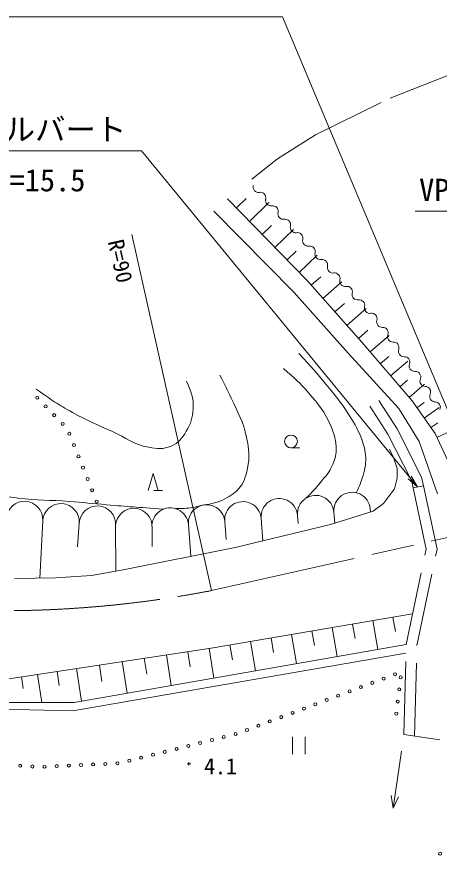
# Model space of a CAD drawing. Units: millimetres, scale not verified. Extents: x 40000 to 680000, y 20000 to 380000.
# Drawn here: x 388965 to 423681, y 242862 to 311721 of the extents above; entities that cross this region are included whole.
import ezdxf
from ezdxf.enums import TextEntityAlignment as Align

# ---------------------------------------------------------------- set-up
doc = ezdxf.new("R2010")
doc.units = ezdxf.units.MM
doc.header["$LTSCALE"] = 1000
doc.linetypes.add('CHAIN', pattern=[18.5, 12, -1.5, 3.5, -1.5])
doc.linetypes.add('DASHED', pattern=[7.5, 6, -1.5])
for name, color, linetype, lineweight in [('M-BMK', 2, 'CHAIN', 13), ('M-STR-HTXT', 7, 'Continuous', 13), ('M-WORK', 1, 'Continuous', 13)]:
    doc.layers.add(name, color=color, linetype=linetype, lineweight=lineweight)
doc.styles.add('ＭＳ ゴシック', font='')
doc.styles.get('ＭＳ ゴシック').set_extended_font_data('MS Gothic')

# ---------------------------------------------------------------- blocks, each defined once
blk = doc.blocks.new('plus')
at = {"color": 0, "linetype": 'Continuous', "lineweight": -2}
for p, q in [((-1.25, 0), (1.25, 0)), ((0, -1.25), (0, 1.25))]:
    blk.add_line(p, q, dxfattribs=at)
blk = doc.blocks.new('open_arrow')
at = {"color": 0, "linetype": 'Continuous', "lineweight": -2}
blk.add_lwpolyline([(7.5, 1.25), (0, 0), (7.5, -1.25)], dxfattribs=at)

msp = doc.modelspace()

# ---------------------------------------------------------------- linework, layer by layer
at = {"layer": 'M-BMK'}
msp.add_line((404971, 264599), (489845, 283649), dxfattribs=at)
msp.add_arc((387792, 352944), 90000, 258.83893, 281.0041, dxfattribs=at)
at = {"layer": 'M-STR-HTXT'}
msp.add_line((404971, 264599), (398409, 293834), dxfattribs=at)
for points in [[(426286, 274895), (410791, 311721), (380791, 311721)], [(421888, 273104), (399216, 300722), (375466, 300722)], [(444939, 279315), (439207, 295757), (421707, 295757)]]:
    msp.add_lwpolyline(points, dxfattribs=at)
at = {"layer": 'M-WORK', "linetype": 'DASHED'}
for p, q in [((419637, 305026), (426920, 307911)), ((413516, 302036), (419637, 305026)), ((410385, 300066), (413516, 302036)), ((408274, 298377), (410385, 300066))]:
    msp.add_line(p, q, dxfattribs=at)
at = {"layer": 'M-WORK'}
for p, q in [((407024, 296026), (407816, 296796)), ((406295, 296776), (412831, 290052)), ((408102, 294917), (409686, 296457)), ((405162, 295759), (411721, 289091)), ((409141, 293849), (409904, 294590)), ((410179, 292780), (411705, 294264)), ((411180, 291751), (411915, 292466)), ((412181, 290721), (413651, 292151)), ((412831, 290052), (417319, 284986)), ((413170, 289670), (413942, 290354)), ((414128, 288588), (415672, 289957)), ((411721, 289091), (416201, 284095)), ((415112, 287477), (415906, 288180)), ((416096, 286366), (417684, 287772)), ((417052, 285288), (417822, 285970)), ((417994, 284198), (419557, 285537)), ((417319, 284986), (421447, 280170)), ((416201, 284095), (420352, 279537)), ((418839, 283212), (419543, 283816)), ((419684, 282227), (421092, 283434)), ((420445, 281338), (421080, 281882)), ((421207, 280450), (422476, 281538)), ((421447, 280170), (423339, 277496)), ((421839, 279616), (422450, 280048)), ((422444, 278761), (423666, 279625)), ((420352, 279537), (422041, 276847)), ((422996, 277981), (423553, 278375)), ((423492, 277168), (424729, 277746)), ((422041, 276847), (423526, 272532)), ((423339, 277496), (424981, 273978)), ((411498, 276319), (412198, 276319)), ((419934, 275520), (419590, 276208)), ((420216, 274629), (419934, 275520)), ((399752, 272814), (400172, 274214)), ((400172, 274214), (400592, 272814)), ((420216, 273816), (420216, 274629)), ((419997, 272940), (420216, 273816)), ((400942, 272814), (400242, 272814)), ((419090, 271752), (419997, 272940)), ((421528, 273027), (422378, 273209)), ((418246, 271126), (419090, 271752)), ((412036, 270786), (412094, 270102)), ((414759, 270032), (418246, 271126)), ((415025, 271042), (415102, 270140)), ((418014, 271298), (418034, 271060)), ((391098, 270336), (390849, 265623)), ((394092, 270144), (393959, 268195)), ((397086, 269953), (397095, 266199)), ((403069, 270017), (403281, 267410)), ((406058, 270273), (406186, 268779)), ((406917, 268128), (414759, 270032)), ((409047, 270530), (409195, 268681)), ((400080, 269761), (400089, 268227)), ((397711, 266310), (406917, 268128)), ((392153, 265654), (395108, 265841)), ((395108, 265841), (397711, 266310)), ((388806, 265576), (392153, 265654)), ((419878, 262409), (420079, 261228)), ((416561, 261845), (416763, 260657)), ((418225, 262128), (418626, 259766)), ((411547, 260993), (411953, 258600)), ((413221, 261278), (413425, 260081)), ((414896, 261562), (415300, 259185)), ((408175, 260420), (408585, 258012)), ((409861, 260707), (410066, 259503)), ((404777, 259845), (405147, 257411)), ((406476, 260131), (406683, 258918)), ((399446, 259035), (399643, 257739)), ((401261, 259311), (401642, 256799)), ((403019, 259578), (403210, 258322)), ((395759, 258475), (395962, 257138)), ((397631, 258760), (398025, 256167)), ((390677, 257703), (391025, 255411)), ((392281, 257947), (392456, 256801)), ((393886, 258191), (394293, 255515)), ((389354, 257502), (389497, 256557)), ((420781, 252770), (423740, 252344)), ((411621, 252573), (411621, 251173)), ((412671, 251173), (412671, 252573)), ((420585, 251404), (419882, 246725)), ((419882, 246725), (419734, 247759)), ((419882, 246725), (420327, 247670))]:
    msp.add_line(p, q, dxfattribs=at)
for points in [[(421528, 273027), (421405, 273634), (419468, 277445), (417982, 279744)], [(422380, 273199), (422234, 273922), (420223, 277880), (418713, 280216)], [(420971, 260176), (393692, 255411), (384029, 255411), (340307, 261916), (333989, 262711), (333728, 261919), (305583, 267826), (278212, 273303), (276195, 272717), (264655, 276845), (264538, 276540), (276547, 272248), (278188, 272881), (305419, 267287), (334209, 261201), (334569, 262123), (384085, 254942), (393584, 254708), (420930, 259447)], [(323945, 268868), (353593, 263100), (357815, 261693), (376954, 258245), (385761, 257354), (387954, 257289), (404935, 259869), (421494, 262684)]]:
    msp.add_lwpolyline(points, dxfattribs=at)
at = {"layer": 'M-WORK', "linetype": 'DASHED'}
for points in [[(420781, 252770), (420971, 260176), (422609, 267985), (421528, 273027)], [(421648, 252645), (421839, 260074), (423498, 267987), (422378, 273209)]]:
    msp.add_lwpolyline(points, dxfattribs=at)
at = {"layer": 'M-WORK'}
for centre, radius in [((390647, 280437), 125), ((391343, 279720), 125), ((392040, 279003), 125), ((392737, 278286), 125), ((393289, 277474), 125), ((411498, 276844), 525), ((393663, 276546), 125), ((394038, 275619), 125), ((394412, 274692), 125), ((394787, 273765), 125), ((395161, 272838), 125), ((395535, 271910), 125), ((420052, 257726), 125), ((420510, 257468), 125), ((418180, 257021), 125), ((419116, 257374), 125), ((416309, 256316), 125), ((417244, 256668), 125), ((420391, 256475), 125), ((414437, 255611), 125), ((415373, 255963), 125), ((420273, 255483), 125), ((412566, 254906), 125), ((413501, 255258), 125), ((410694, 254201), 125), ((411630, 254553), 125), ((420155, 254490), 125), ((408822, 253495), 125), ((409758, 253848), 125), ((406944, 252813), 125), ((407887, 253143), 125), ((404034, 252083), 125), ((405004, 252327), 125), ((405974, 252570), 125), ((401124, 251353), 125), ((402094, 251596), 125), ((403064, 251840), 125), ((398214, 250623), 125), ((399184, 250866), 125), ((400154, 251110), 125), ((389249, 250210), 125), ((390247, 250148), 125), ((391246, 250135), 125), ((392245, 250182), 125), ((393244, 250228), 125), ((394243, 250274), 125), ((395242, 250320), 125), ((396241, 250366), 125), ((397240, 250412), 125), ((423750, 242987), 125)]:
    msp.add_circle(centre, radius, dxfattribs=at)
for centre, radius, start, end in [((408841, 297745), 452, 166.49793, 278.78788), ((408979, 296853), 452, 346.49793, 98.78788), ((409857, 296642), 452, 166.49793, 278.78788), ((409995, 295749), 452, 346.49793, 98.78788), ((410874, 295539), 452, 166.49793, 278.78788), ((411012, 294646), 452, 346.49793, 98.78788), ((411890, 294435), 452, 166.49793, 278.78788), ((412028, 293543), 452, 346.49793, 98.78788), ((412906, 293332), 452, 166.49793, 278.78788), ((413044, 292439), 452, 346.49793, 98.78788), ((413922, 292228), 452, 166.49793, 278.78788), ((414060, 291336), 452, 346.49793, 98.78788), ((414938, 291125), 452, 166.49793, 278.78788), ((415076, 290233), 452, 346.49793, 98.78788), ((415954, 290022), 452, 166.49793, 278.78788), ((416092, 289129), 452, 346.49793, 98.78788), ((416970, 288918), 452, 166.49793, 278.78788), ((417108, 288026), 452, 346.49793, 98.78788), ((417987, 287815), 452, 166.49793, 278.78788), ((418125, 286922), 452, 346.49793, 98.78788), ((418989, 286665), 452, 160.37666, 272.6666), ((419031, 285763), 452, 340.37666, 92.6666), ((419882, 285460), 452, 160.37666, 272.6666), ((419924, 284558), 452, 340.37666, 92.6666), ((420774, 284254), 452, 160.37666, 272.6666), ((420816, 283352), 452, 340.37666, 92.6666), ((421667, 283049), 452, 160.37666, 272.6666), ((421709, 282147), 452, 340.37666, 92.6666), ((422547, 281812), 452, 156.11152, 268.40146), ((422522, 280910), 452, 336.11152, 88.40146), ((423348, 280544), 452, 156.11152, 268.40146), ((423323, 279641), 452, 336.11152, 88.40146), ((410541, 270658), 1500, 4.89956, 184.89956), ((413530, 270914), 1500, 4.89956, 184.89956), ((416519, 271170), 1500, 4.89956, 184.89956), ((389601, 270432), 1500, 356.33626, 176.33626), ((392595, 270240), 1500, 356.33626, 176.33626), ((395589, 270049), 1500, 356.33626, 176.33626), ((398583, 269857), 1500, 356.33626, 176.33626), ((401574, 269889), 1500, 4.89956, 184.89956), ((404563, 270145), 1500, 4.89956, 184.89956), ((407552, 270402), 1500, 4.89956, 184.89956)]:
    msp.add_arc(centre, radius, start, end, dxfattribs=at)
for points, knots in [([(354310, 284839), (357161, 283224), (357962, 282738), (360408, 281602), (362214, 280764), (363230, 280294), (365099, 279609), (366441, 279116), (367229, 278941), (368617, 278600), (369652, 278346), (370268, 278360), (371291, 278061), (372532, 277698), (373099, 277135), (374340, 276771), (375362, 276471), (375950, 276280), (377014, 276231), (378405, 276168), (379186, 276329), (380571, 276474), (381611, 276582), (382169, 276851), (383214, 276896), (383398, 276904), (383512, 276918), (383683, 276849), (384055, 276699), (384208, 276466), (384402, 276114), (384673, 275621), (384608, 275257), (384824, 274738), (385010, 274292), (385052, 273991), (385371, 273628), (385832, 273104), (386241, 272956), (386873, 272658), (387669, 272283), (388205, 272308), (389077, 272189), (390709, 271968), (391642, 272044), (393283, 271924), (394482, 271835), (395150, 271744), (396348, 271642), (398185, 271485), (398773, 271451), (401055, 271296)], [0, 0, 0, 0, 1, 1, 1, 2, 2, 2, 3, 3, 3, 4, 4, 4, 5, 5, 5, 6, 6, 6, 7, 7, 7, 8, 8, 8, 9, 9, 9, 10, 10, 10, 11, 11, 11, 12, 12, 12, 13, 13, 13, 14, 14, 14, 15, 15, 15, 16, 16, 16, 17, 17, 17, 17]), ([(412140, 284074), (413241, 282883), (413554, 282552), (414391, 281517), (415128, 280607), (415574, 280116), (416197, 279125), (416647, 278410), (416923, 278012), (417229, 277225), (417449, 276660), (417571, 276328), (417628, 275724), (417690, 275062), (417594, 274676), (417417, 274035), (417260, 273466), (417155, 273242), (416845, 272634)], [0, 0, 0, 0, 1, 1, 1, 2, 2, 2, 3, 3, 3, 4, 4, 4, 5, 5, 5, 6, 6, 6, 6]), ([(410873, 282831), (411876, 281984), (412207, 281688), (412937, 280837), (413771, 279865), (414276, 279299), (414767, 278116), (415069, 277388), (415234, 276935), (415212, 276146), (415198, 275627), (415091, 275333), (414884, 274856), (414622, 274253), (414333, 273987), (413922, 273472), (413493, 272935), (413311, 272758), (412726, 272180)], [0, 0, 0, 0, 1, 1, 1, 2, 2, 2, 3, 3, 3, 4, 4, 4, 5, 5, 5, 6, 6, 6, 6]), ([(390557, 281150), (391916, 280192), (392328, 279904), (393536, 279227), (394776, 278531), (395527, 278248), (396819, 277655), (397972, 277126), (398553, 276608), (399798, 276365), (400509, 276226), (400976, 276196), (401651, 276459), (402285, 276706), (402536, 277100), (402894, 277679), (403292, 278322), (403402, 278777), (403457, 279532), (403522, 280442), (403295, 280900), (402917, 281807)], [0, 0, 0, 0, 1, 1, 1, 2, 2, 2, 3, 3, 3, 4, 4, 4, 5, 5, 5, 6, 6, 6, 7, 7, 7, 7]), ([(401996, 271328), (402665, 271342), (402877, 271327), (403429, 271425), (403693, 271472), (403839, 271508), (404099, 271572), (404793, 271742), (405234, 271707), (405869, 272035), (406430, 272325), (406789, 272476), (407198, 272957), (407654, 273495), (407763, 273926), (407917, 274615), (408135, 275590), (408058, 276194), (407854, 277171), (407579, 278492), (407152, 279159), (406588, 280385), (406242, 281136), (406119, 281394), (405650, 282284)], [0, 0, 0, 0, 1, 1, 1, 2, 2, 2, 3, 3, 3, 4, 4, 4, 5, 5, 5, 6, 6, 6, 7, 7, 7, 8, 8, 8, 8])]:
    msp.add_open_spline(points, degree=3, knots=knots, dxfattribs=at)

# ---------------------------------------------------------------- block references
at = {"layer": 'M-STR-HTXT', "xscale": 133, "yscale": 133, "rotation": 129.4}
msp.add_blockref('open_arrow', (421888, 273104), dxfattribs=at)
at = {"layer": 'M-WORK', "xscale": 120, "yscale": 120}
msp.add_blockref('plus', (403115, 250368), dxfattribs=at)

# ---------------------------------------------------------------- texts
at = {"layer": 'M-STR-HTXT', "style": 'ＭＳ ゴシック'}
for s, p in [('ボックスカルバート ', (387341, 302472)), ('1.5×1.5 L=15.5', (385255, 298299)), ('VPφ=200 L=8.6', (430457, 297507))]:
    msp.add_text(s, height=1833, dxfattribs=at).set_placement(p, align=Align.MIDDLE_CENTER)
msp.add_text('R=90', height=1320, rotation=282.651, dxfattribs=at).set_placement((397475, 291655), align=Align.MIDDLE_CENTER)
at = {"layer": 'M-WORK', "style": 'ＭＳ ゴシック'}
msp.add_text('4.1', height=1320, dxfattribs=at).set_placement((405709, 250167), align=Align.MIDDLE_CENTER)

doc.saveas('drawing.dxf')
